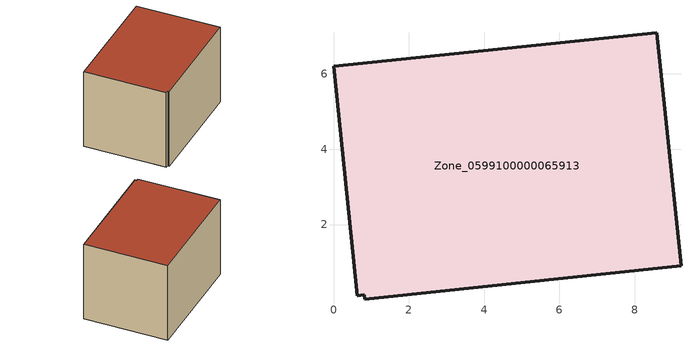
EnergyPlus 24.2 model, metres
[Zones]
Zone_0599100000065913
 floor ground (C_G): 0.83,0.02 0.82,0.13 0.64,0.12 0,6.2 8.58,7.09 9.23,0.9 z3.79
 wall outside (C_F): 9.23,0.9 8.58,7.09 0,6.2 0.64,0.12 0.82,0.13 0.83,0.02 9.23,0.9 z3.79:9.84
 roof outside (C_R): 0.82,0.13 0.83,0.02 9.23,0.9 8.58,7.09 0,6.2 0.64,0.12 z9.84
[BUILDING]
Pand.0599100000065913: North Axis=0; Terrain=City; Loads Convergence Tolerance Value=0.04; Temperature Convergence Tolerance Value=0.4; Solar Distribution=FullExterior; Maximum Number of Warmup Days=25; Minimum Number of Warmup Days=1
[Site:Location]
Rotterdam.The.Hague.AP_ZH_NLD Design_Conditions: Latitude=51.96; Longitude=4.45; Time Zone=1; Elevation=-4.5
[SITE:GROUNDTEMPERATURE:BUILDINGSURFACE]
18, 18, 18, 18, 18, 18, 18, 18, 18, 18, 18, 18
[MATERIAL] Thermal Absorptance=0.9; Solar Absorptance=0.7; Visible Absorptance=0.7
Name | Roughness | Thickness | Conductivity | Density | Specific Heat
G.TI.1946-1964 | MediumSmooth | 0.15 | 1 | 540 | 1210
F.TI.1946-1964 | Rough | 0.3 | 0.857143 | 1920 | 840
R.TI.1946-1964 | MediumRough | 0.2 | 0.277778 | 1500 | 1000
[CONSTRUCTION]
C_G: G.TI.1946-1964
C_F: F.TI.1946-1964
C_R: R.TI.1946-1964
[ZONE]
Zone_0599100000065913: Type=1; Multiplier=1; Ceiling Height=Autocalculate; Volume=Autocalculate; Floor Area=autocalculate; Part of Total Floor Area=Yes
[ZONEINFILTRATION:DESIGNFLOWRATE]
Infil_Zone_0599100000065913: Zone or ZoneList or Space or SpaceList=Zone_0599100000065913; Schedule=AlwaysOn; Design Flow Rate Calculation Method=Flow/Area; Flow Rate per Floor Area=0.003; Constant Term Coefficient=1; Temperature Term Coefficient=0; Velocity Term Coefficient=0; Velocity Squared Term Coefficient=0
[HVACTEMPLATE:ZONE:IDEALLOADSAIRSYSTEM]
Zone_0599100000065913: Maximum Heating Supply Air Temperature=50; Minimum Cooling Supply Air Temperature=13; Maximum Heating Supply Air Humidity Ratio=0.0156; Minimum Cooling Supply Air Humidity Ratio=0.0077; Heating Limit=NoLimit; Cooling Limit=NoLimit; Dehumidification Control Type=ConstantSensibleHeatRatio; Cooling Sensible Heat Ratio=0.7; Dehumidification Setpoint=60; Humidification Control Type=None; Humidification Setpoint=30; Outdoor Air Method=None; Outdoor Air Flow Rate per Person=0.00944; Outdoor Air Flow Rate per Zone Floor Area=0; Outdoor Air Flow Rate per Zone=0; Demand Controlled Ventilation Type=None; Outdoor Air Economizer Type=NoEconomizer; Heat Recovery Type=None; Sensible Heat Recovery Effectiveness=0.7; Latent Heat Recovery Effectiveness=0.65
[ZONECONTROL:THERMOSTAT]
ThermostatControl_Zone_0599100000065913: Zone or ZoneList=Zone_0599100000065913; Control Type Schedule=DualSetpointControlType; Control 1=Thermostat_Zone_0599100000065913; Temperature Difference Between Cutout And Setpoint=0
[THERMOSTATSETPOINT:DUALSETPOINT]
Thermostat_Zone_0599100000065913: Heating Setpoint Temperature Schedule=HeatingSetpoint_Zone_0599100000065913; Cooling Setpoint Temperature Schedule=CoolingSetpoint_Zone_0599100000065913
[SCHEDULE:COMPACT]
HeatingSetpoint_Zone_0599100000065913: Through: 12/31, For: AllDays, Until: 24:00, 21
CoolingSetpoint_Zone_0599100000065913: Through: 12/31, For: AllDays, Until: 24:00, 24
DualSetpointControlType: Through: 12/31, For: AllDays, Until: 24:00, 4
AlwaysOn: Through: 12/31, For: AllDays, Until: 24:00, 1
